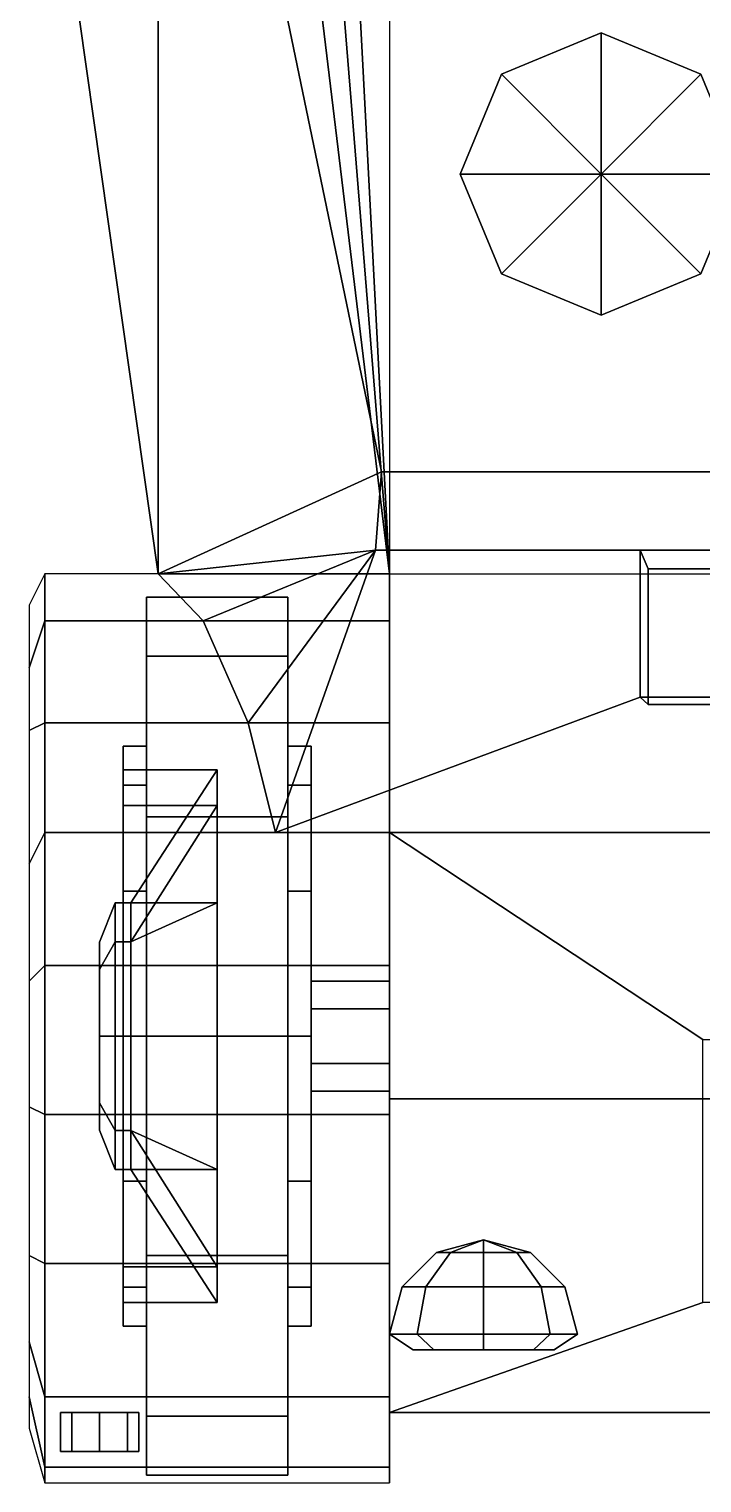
# Model space of a CAD drawing. Header units: millimetres. Extents: x -1.13 to 1.13, y -2.55 to 2.68.
# Drawn here: x -1.13 to -0.271, y -2.55 to -0.695 of the extents above; entities that cross this region are included whole.
import ezdxf

# ---------------------------------------------------------------- set-up
doc = ezdxf.new("R2010")
doc.units = ezdxf.units.MM
doc.layers.add('fenders', color=6, linetype='Continuous')
doc.layers.add('wheels', color=2, linetype='Continuous')

msp = doc.modelspace()

# ---------------------------------------------------------------- linework, layer by layer
for points in [[(-0.67, 1.4, 0.51), (-0.67, -1.39, 0.51), (-0.67, -1.39, 0.51), (-0.8142, 1.36, 0.72)], [(-0.67, -1.39, 0.51), (-0.67, -1.39, 0.51), (-0.7936, 0.13, 0.69), (-0.8142, 1.36, 0.72)], [(-0.67, -1.39, 0.51), (-0.67, -1.39, 0.51), (-0.7936, -0.37, 0.69), (-0.7936, 0.13, 0.69)], [(-1.13, -0.23, 1.18), (-0.9652, -1.39, 0.94), (-0.6804, -1.26, 1.71), (-0.9, -0.2, 1.71)], [(-0.9, -0.2, 1.71), (-0.6804, -1.26, 1.71), (0.6804, -1.26, 1.71), (0.9, -0.2, 1.71)], [(-0.9652, -0.37, 0.94), (-0.9652, -1.39, 0.94), (-1.13, -0.23, 1.18)], [(-0.9652, -0.37, 0.94), (-0.7936, -0.37, 0.69), (-0.67, -1.39, 0.51), (-0.9652, -1.39, 0.94)], [(-0.4, -0.7, 1.71), (-0.5273, -0.7527, 1.71), (-0.5273, -0.7527, 1.75), (-0.4, -0.7, 1.75)], [(-0.4, -0.7, 1.75), (-0.5273, -0.7527, 1.75), (-0.4, -0.88, 1.79)], [(-0.2727, -0.7527, 1.71), (-0.4, -0.7, 1.71), (-0.4, -0.7, 1.75), (-0.2727, -0.7527, 1.75)], [(-0.2727, -0.7527, 1.75), (-0.4, -0.7, 1.75), (-0.4, -0.88, 1.79)], [(-0.5273, -0.7527, 1.71), (-0.58, -0.88, 1.71), (-0.58, -0.88, 1.75), (-0.5273, -0.7527, 1.75)], [(-0.5273, -0.7527, 1.75), (-0.58, -0.88, 1.75), (-0.4, -0.88, 1.79)], [(-0.22, -0.88, 1.75), (-0.2727, -0.7527, 1.75), (-0.4, -0.88, 1.79)], [(-0.22, -0.88, 1.71), (-0.2727, -0.7527, 1.71), (-0.2727, -0.7527, 1.75), (-0.22, -0.88, 1.75)], [(-0.58, -0.88, 1.71), (-0.5273, -1.0073, 1.71), (-0.5273, -1.0073, 1.75), (-0.58, -0.88, 1.75)], [(-0.58, -0.88, 1.75), (-0.5273, -1.0073, 1.75), (-0.4, -0.88, 1.79)], [(-0.5273, -1.0073, 1.75), (-0.4, -1.06, 1.75), (-0.4, -0.88, 1.79)], [(-0.2727, -1.0073, 1.75), (-0.22, -0.88, 1.75), (-0.4, -0.88, 1.79)], [(-0.4, -1.06, 1.75), (-0.2727, -1.0073, 1.75), (-0.4, -0.88, 1.79)], [(-0.2727, -1.0073, 1.71), (-0.22, -0.88, 1.71), (-0.22, -0.88, 1.75), (-0.2727, -1.0073, 1.75)], [(-0.5273, -1.0073, 1.71), (-0.4, -1.06, 1.71), (-0.4, -1.06, 1.75), (-0.5273, -1.0073, 1.75)], [(-0.4, -1.06, 1.71), (-0.2727, -1.0073, 1.71), (-0.2727, -1.0073, 1.75), (-0.4, -1.06, 1.75)], [(-0.9652, -1.39, 0.94), (-0.6878, -1.36, 1.6637), (-0.6804, -1.26, 1.71)], [(-0.6804, -1.26, 1.71), (-0.6878, -1.36, 1.6637), (0.6878, -1.36, 1.6637), (0.6804, -1.26, 1.71)], [(-0.9077, -1.45, 1.09), (-0.6878, -1.36, 1.6637), (-0.9652, -1.39, 0.94)], [(-0.8502, -1.58, 1.24), (-0.6878, -1.36, 1.6637), (-0.9077, -1.45, 1.09)], [(-0.8157, -1.72, 1.33), (-0.6878, -1.36, 1.6637), (-0.8502, -1.58, 1.24)], [(-0.35, -1.5474, 1.49), (-0.35, -1.36, 1.6637), (-0.6878, -1.36, 1.6637), (-0.8157, -1.72, 1.33)], [(-0.01, -1.3839, 1.66), (0, -1.36, 1.6637), (-0.35, -1.36, 1.6637), (-0.34, -1.3839, 1.66)], [(-0.34, -1.5566, 1.5), (-0.34, -1.3839, 1.66), (-0.35, -1.36, 1.6637), (-0.35, -1.5474, 1.49)], [(-0.9652, -1.39, 0.94), (-0.67, -1.39, 0.51), (-0.67, -1.39, 0.51), (-0.67, -1.39, 0.94)], [(-0.9652, -1.39, 0.94), (-0.67, -1.39, 0.94), (-0.67, -1.45, 1.09), (-0.9077, -1.45, 1.09)], [(-0.67, -1.39, 0.94), (-0.67, -1.39, 0.51), (-0.67, -1.72, 1.33), (-0.67, -1.45, 1.09)], [(-0.67, -1.39, 0.51), (-0.67, -2.06, 0.51), (-0.67, -2.46, 1.05), (-0.67, -1.72, 1.33)], [(0.67, -1.39, 0.51), (0.67, -2.06, 0.51), (-0.67, -2.06, 0.51), (-0.67, -1.39, 0.51)], [(-0.01, -1.5566, 1.5), (-0.01, -1.3839, 1.66), (-0.34, -1.3839, 1.66), (-0.34, -1.5566, 1.5)], [(-0.9077, -1.45, 1.09), (-0.67, -1.45, 1.09), (-0.67, -1.58, 1.24), (-0.8502, -1.58, 1.24)], [(-0.67, -1.58, 1.24), (-0.67, -1.45, 1.09), (-0.67, -1.72, 1.33), (-0.67, -1.58, 1.24)], [(0.27, -1.72, 1.33), (0, -1.5474, 1.49), (-0.35, -1.5474, 1.49), (-0.8157, -1.72, 1.33)], [(0, -1.5474, 1.49), (-0.01, -1.5566, 1.5), (-0.34, -1.5566, 1.5), (-0.35, -1.5474, 1.49)], [(-0.8502, -1.58, 1.24), (-0.67, -1.58, 1.24), (-0.67, -1.72, 1.33), (-0.8157, -1.72, 1.33)], [(-0.67, -1.72, 1.33), (-0.67, -2.46, 1.05), (-0.27, -2.32, 1.103), (-0.27, -1.9843, 1.23)], [(-0.67, -1.72, 1.33), (-0.27, -1.9843, 1.23), (0.27, -1.9843, 1.23), (0.67, -1.72, 1.33)], [(-0.67, -1.945, 0.6106), (-0.67, -1.91, 0.55), (-0.77, -1.91, 0.55), (-0.77, -1.945, 0.6106)], [(-0.67, -1.91, 0.55), (-0.67, -1.945, 0.4894), (-0.77, -1.945, 0.4894), (-0.77, -1.91, 0.55)], [(-0.67, -2.015, 0.6106), (-0.67, -1.945, 0.6106), (-0.77, -1.945, 0.6106), (-0.77, -2.015, 0.6106)], [(-0.67, -1.945, 0.4894), (-0.67, -2.015, 0.4894), (-0.77, -2.015, 0.4894), (-0.77, -1.945, 0.4894)], [(-0.67, -2.05, 0.55), (-0.67, -2.015, 0.6106), (-0.77, -2.015, 0.6106), (-0.77, -2.05, 0.55)], [(-0.67, -2.015, 0.4894), (-0.67, -2.05, 0.55), (-0.77, -2.05, 0.55), (-0.77, -2.015, 0.4894)], [(-0.67, -2.46, 1.05), (-0.67, -2.06, 0.51), (0.67, -2.06, 0.51), (0.67, -2.46, 1.05)], [(-0.55, -2.24, 1.21), (-0.5924, -2.2561, 1.1676), (-0.61, -2.2561, 1.21), (-0.55, -2.24, 1.21)], [(-0.55, -2.24, 1.21), (-0.61, -2.2561, 1.21), (-0.5924, -2.2561, 1.2524), (-0.55, -2.24, 1.21)], [(-0.55, -2.24, 1.21), (-0.55, -2.2561, 1.15), (-0.5924, -2.2561, 1.1676), (-0.55, -2.24, 1.21)], [(-0.55, -2.24, 1.21), (-0.5924, -2.2561, 1.2524), (-0.55, -2.2561, 1.27), (-0.55, -2.24, 1.21)], [(-0.55, -2.24, 1.21), (-0.5076, -2.2561, 1.1676), (-0.55, -2.2561, 1.15), (-0.55, -2.24, 1.21)], [(-0.55, -2.24, 1.21), (-0.49, -2.2561, 1.21), (-0.5076, -2.2561, 1.1676), (-0.55, -2.24, 1.21)], [(-0.55, -2.24, 1.21), (-0.5076, -2.2561, 1.2524), (-0.49, -2.2561, 1.21), (-0.55, -2.24, 1.21)], [(-0.55, -2.24, 1.21), (-0.55, -2.2561, 1.27), (-0.5076, -2.2561, 1.2524), (-0.55, -2.24, 1.21)], [(-0.5924, -2.2561, 1.1676), (-0.6235, -2.3, 1.1365), (-0.6539, -2.3, 1.21), (-0.61, -2.2561, 1.21)], [(-0.61, -2.2561, 1.21), (-0.6539, -2.3, 1.21), (-0.6235, -2.3, 1.2835), (-0.5924, -2.2561, 1.2524)], [(-0.55, -2.2561, 1.15), (-0.55, -2.3, 1.1061), (-0.6235, -2.3, 1.1365), (-0.5924, -2.2561, 1.1676)], [(-0.5924, -2.2561, 1.2524), (-0.6235, -2.3, 1.2835), (-0.55, -2.3, 1.3139), (-0.55, -2.2561, 1.27)], [(-0.5076, -2.2561, 1.1676), (-0.4765, -2.3, 1.1365), (-0.55, -2.3, 1.1061), (-0.55, -2.2561, 1.15)], [(-0.55, -2.2561, 1.27), (-0.55, -2.3, 1.3139), (-0.4765, -2.3, 1.2835), (-0.5076, -2.2561, 1.2524)], [(-0.49, -2.2561, 1.21), (-0.4461, -2.3, 1.21), (-0.4765, -2.3, 1.1365), (-0.5076, -2.2561, 1.1676)], [(-0.5076, -2.2561, 1.2524), (-0.4765, -2.3, 1.2835), (-0.4461, -2.3, 1.21), (-0.49, -2.2561, 1.21)], [(-0.6235, -2.3, 1.1365), (-0.6349, -2.36, 1.1251), (-0.67, -2.36, 1.21), (-0.6539, -2.3, 1.21)], [(-0.6539, -2.3, 1.21), (-0.67, -2.36, 1.21), (-0.6349, -2.36, 1.2949), (-0.6235, -2.3, 1.2835)], [(-0.55, -2.3, 1.1061), (-0.55, -2.36, 1.09), (-0.6349, -2.36, 1.1251), (-0.6235, -2.3, 1.1365)], [(-0.6235, -2.3, 1.2835), (-0.6349, -2.36, 1.2949), (-0.55, -2.36, 1.33), (-0.55, -2.3, 1.3139)], [(-0.4765, -2.3, 1.1365), (-0.4651, -2.36, 1.1251), (-0.55, -2.36, 1.09), (-0.55, -2.3, 1.1061)], [(-0.55, -2.3, 1.3139), (-0.55, -2.36, 1.33), (-0.4651, -2.36, 1.2949), (-0.4765, -2.3, 1.2835)], [(-0.4461, -2.3, 1.21), (-0.43, -2.36, 1.21), (-0.4651, -2.36, 1.1251), (-0.4765, -2.3, 1.1365)], [(-0.4765, -2.3, 1.2835), (-0.4651, -2.36, 1.2949), (-0.43, -2.36, 1.21), (-0.4461, -2.3, 1.21)], [(-0.27, -2.32, 1.103), (-0.67, -2.46, 1.05), (0.67, -2.46, 1.05), (0.27, -2.32, 1.103)], [(-0.67, -2.36, 1.21), (-0.6349, -2.36, 1.1251), (-0.6136, -2.38, 1.1464), (-0.64, -2.38, 1.21)], [(-0.6349, -2.36, 1.2949), (-0.67, -2.36, 1.21), (-0.64, -2.38, 1.21), (-0.6136, -2.38, 1.2736)], [(-0.6349, -2.36, 1.1251), (-0.55, -2.36, 1.09), (-0.55, -2.38, 1.12), (-0.6136, -2.38, 1.1464)], [(-0.55, -2.36, 1.33), (-0.6349, -2.36, 1.2949), (-0.6136, -2.38, 1.2736), (-0.55, -2.38, 1.3)], [(-0.55, -2.36, 1.09), (-0.4651, -2.36, 1.1251), (-0.4864, -2.38, 1.1464), (-0.55, -2.38, 1.12)], [(-0.4651, -2.36, 1.2949), (-0.55, -2.36, 1.33), (-0.55, -2.38, 1.3), (-0.4864, -2.38, 1.2736)], [(-0.4651, -2.36, 1.1251), (-0.43, -2.36, 1.21), (-0.46, -2.38, 1.21), (-0.4864, -2.38, 1.1464)], [(-0.43, -2.36, 1.21), (-0.4651, -2.36, 1.2949), (-0.4864, -2.38, 1.2736), (-0.46, -2.38, 1.21)], [(-0.4864, -2.38, 1.2736), (-0.64, -2.38, 1.21), (-0.6136, -2.38, 1.1464), (-0.46, -2.38, 1.21)], [(-0.55, -2.38, 1.3), (-0.6136, -2.38, 1.2736), (-0.64, -2.38, 1.21), (-0.4864, -2.38, 1.2736)], [(-0.46, -2.38, 1.21), (-0.6136, -2.38, 1.1464), (-0.55, -2.38, 1.12), (-0.4864, -2.38, 1.1464)], [(-1.04, -2.46, 1.16), (-1.0754, -2.46, 1.1746), (-1.09, -2.46, 1.21), (-1.0046, -2.46, 1.1746)], [(-1.09, -2.46, 1.21), (-1.0754, -2.46, 1.2454), (-0.99, -2.46, 1.21), (-1.0046, -2.46, 1.1746)], [(-1.09, -2.46, 1.21), (-1.0754, -2.46, 1.1746), (-1.0754, -2.51, 1.1746), (-1.09, -2.51, 1.21)], [(-1.0754, -2.46, 1.2454), (-1.09, -2.46, 1.21), (-1.09, -2.51, 1.21), (-1.0754, -2.51, 1.2454)], [(-1.0046, -2.46, 1.2454), (-0.99, -2.46, 1.21), (-1.0754, -2.46, 1.2454), (-1.04, -2.46, 1.26)], [(-1.0754, -2.46, 1.1746), (-1.04, -2.46, 1.16), (-1.04, -2.51, 1.16), (-1.0754, -2.51, 1.1746)], [(-1.04, -2.46, 1.26), (-1.0754, -2.46, 1.2454), (-1.0754, -2.51, 1.2454), (-1.04, -2.51, 1.26)], [(-1.04, -2.46, 1.16), (-1.0046, -2.46, 1.1746), (-1.0046, -2.51, 1.1746), (-1.04, -2.51, 1.16)], [(-1.0046, -2.46, 1.2454), (-1.04, -2.46, 1.26), (-1.04, -2.51, 1.26), (-1.0046, -2.51, 1.2454)], [(-1.0046, -2.46, 1.1746), (-0.99, -2.46, 1.21), (-0.99, -2.51, 1.21), (-1.0046, -2.51, 1.1746)], [(-0.99, -2.46, 1.21), (-1.0046, -2.46, 1.2454), (-1.0046, -2.51, 1.2454), (-0.99, -2.51, 1.21)], [(-1.0754, -2.51, 1.2454), (-1.09, -2.51, 1.21), (-1.0046, -2.51, 1.2454), (-1.04, -2.51, 1.26)], [(-0.99, -2.51, 1.21), (-1.0046, -2.51, 1.2454), (-1.09, -2.51, 1.21), (-1.0754, -2.51, 1.1746)], [(-1.04, -2.51, 1.16), (-1.0046, -2.51, 1.1746), (-0.99, -2.51, 1.21), (-1.0754, -2.51, 1.1746)]]:
    msp.add_3dface(points)
at = {"layer": 'fenders'}
for points in [[(-1.13, -1.43, 0.93), (-1.13, -1.51, 1.07), (-1.11, -1.45, 1.09), (-1.11, -1.39, 0.94)], [(-1.11, -1.39, 0.94), (-1.11, -1.45, 1.09), (-0.67, -1.45, 1.09), (-0.67, -1.39, 0.94)], [(-1.13, -1.51, 1.07), (-1.13, -1.59, 1.16), (-1.11, -1.58, 1.24), (-1.11, -1.45, 1.09)], [(-1.11, -1.45, 1.09), (-1.11, -1.58, 1.24), (-0.67, -1.58, 1.24), (-0.67, -1.45, 1.09)], [(-1.13, -1.59, 1.16), (-1.13, -1.76, 1.26), (-1.11, -1.72, 1.33), (-1.11, -1.58, 1.24)], [(-1.11, -1.58, 1.24), (-1.11, -1.72, 1.33), (-0.67, -1.72, 1.33), (-0.67, -1.58, 1.24)], [(-1.13, -1.76, 1.26), (-1.13, -1.91, 1.3), (-1.11, -1.89, 1.39), (-1.11, -1.72, 1.33)], [(-1.11, -1.72, 1.33), (-1.11, -1.89, 1.39), (-0.67, -1.89, 1.39), (-0.67, -1.72, 1.33)], [(-0.67, -1.89, 1.39), (-0.67, -2.08, 1.39), (-0.67, -1.72, 1.33)], [(-0.67, -2.08, 1.39), (-0.67, -2.27, 1.32), (-0.67, -2.46, 1.05), (-0.67, -1.72, 1.33)], [(-1.13, -1.91, 1.3), (-1.13, -2.07, 1.3), (-1.11, -2.08, 1.39), (-1.11, -1.89, 1.39)], [(-1.11, -1.89, 1.39), (-1.11, -2.08, 1.39), (-0.67, -2.08, 1.39), (-0.67, -1.89, 1.39)], [(-1.13, -2.07, 1.3), (-1.13, -2.26, 1.23), (-1.11, -2.27, 1.32), (-1.11, -2.08, 1.39)], [(-1.11, -2.08, 1.39), (-1.11, -2.27, 1.32), (-0.67, -2.27, 1.32), (-0.67, -2.08, 1.39)], [(-1.13, -2.26, 1.23), (-1.13, -2.37, 1.16), (-1.11, -2.44, 1.19), (-1.11, -2.27, 1.32)], [(-1.11, -2.27, 1.32), (-1.11, -2.44, 1.19), (-0.67, -2.44, 1.19), (-0.67, -2.27, 1.32)], [(-0.67, -2.27, 1.32), (-0.67, -2.44, 1.19), (-0.67, -2.46, 1.05)], [(-1.13, -2.37, 1.16), (-1.13, -2.44, 1.07), (-1.11, -2.53, 1.06), (-1.11, -2.44, 1.19)], [(-1.13, -2.44, 1.07), (-1.13, -2.48, 1.01), (-1.11, -2.55, 0.99), (-1.11, -2.53, 1.06)], [(-1.11, -2.44, 1.19), (-1.11, -2.53, 1.06), (-0.67, -2.53, 1.06), (-0.67, -2.44, 1.19)], [(-0.67, -2.44, 1.19), (-0.67, -2.53, 1.06), (-0.67, -2.46, 1.05)], [(-0.67, -2.53, 1.06), (-0.67, -2.55, 0.99), (-0.67, -2.46, 1.05)], [(-1.11, -2.53, 1.06), (-1.11, -2.55, 0.99), (-0.67, -2.55, 0.99), (-0.67, -2.53, 1.06)]]:
    msp.add_3dface(points, dxfattribs=at)
at = {"layer": 'wheels'}
for points in [[(-0.98, -1.495, 0.83), (-0.98, -1.42, 0.55), (-0.98, -1.61, 0.55), (-0.98, -1.6596, 0.735)], [(-0.8, -1.495, 0.83), (-0.8, -1.42, 0.55), (-0.98, -1.42, 0.55), (-0.98, -1.495, 0.83)], [(-0.98, -1.42, 0.55), (-0.98, -1.495, 0.27), (-0.98, -1.6596, 0.365), (-0.98, -1.61, 0.55)], [(-0.8, -1.42, 0.55), (-0.8, -1.495, 0.27), (-0.98, -1.495, 0.27), (-0.98, -1.42, 0.55)], [(-0.8, -1.6596, 0.735), (-0.8, -1.61, 0.55), (-0.8, -1.42, 0.55), (-0.8, -1.495, 0.83)], [(-0.8, -1.61, 0.55), (-0.8, -1.6596, 0.365), (-0.8, -1.495, 0.27), (-0.8, -1.42, 0.55)], [(-0.98, -1.495, 0.27), (-0.98, -1.7, 0.065), (-0.98, -1.795, 0.2296), (-0.98, -1.6596, 0.365)], [(-0.8, -1.495, 0.27), (-0.8, -1.7, 0.065), (-0.98, -1.7, 0.065), (-0.98, -1.495, 0.27)], [(-0.98, -1.7, 1.035), (-0.98, -1.495, 0.83), (-0.98, -1.6596, 0.735), (-0.98, -1.795, 0.8704)], [(-0.8, -1.7, 1.035), (-0.8, -1.495, 0.83), (-0.98, -1.495, 0.83), (-0.98, -1.7, 1.035)], [(-0.8, -1.6596, 0.365), (-0.8, -1.795, 0.2296), (-0.8, -1.7, 0.065), (-0.8, -1.495, 0.27)], [(-0.8, -1.795, 0.8704), (-0.8, -1.6596, 0.735), (-0.8, -1.495, 0.83), (-0.8, -1.7, 1.035)], [(-1.01, -1.6596, 0.735), (-1.01, -1.61, 0.55), (-1.01, -1.64, 0.55), (-1.01, -1.6856, 0.72)], [(-0.98, -1.6596, 0.735), (-0.98, -1.61, 0.55), (-1.01, -1.61, 0.55), (-1.01, -1.6596, 0.735)], [(-1.01, -1.61, 0.55), (-1.01, -1.6596, 0.365), (-1.01, -1.6856, 0.38), (-1.01, -1.64, 0.55)], [(-0.98, -1.61, 0.55), (-0.98, -1.6596, 0.365), (-1.01, -1.6596, 0.365), (-1.01, -1.61, 0.55)], [(-0.77, -1.6596, 0.735), (-0.77, -1.61, 0.55), (-0.8, -1.61, 0.55), (-0.8, -1.6596, 0.735)], [(-0.77, -1.61, 0.55), (-0.77, -1.6596, 0.365), (-0.8, -1.6596, 0.365), (-0.8, -1.61, 0.55)], [(-0.77, -2.35, 0.55), (-0.77, -1.6596, 0.365), (-0.77, -1.61, 0.55), (-0.77, -2.3004, 0.735)], [(-0.77, -2.3004, 0.735), (-0.77, -1.61, 0.55), (-0.77, -1.6596, 0.735), (-0.77, -2.165, 0.8704)], [(-0.89, -1.64, 0.55), (-0.89, -1.6856, 0.72), (-1.01, -1.6856, 0.72), (-1.01, -1.64, 0.55)], [(-0.89, -1.6856, 0.38), (-0.89, -1.64, 0.55), (-1.01, -1.64, 0.55), (-1.01, -1.6856, 0.38)], [(-0.89, -1.6856, 0.72), (-0.89, -1.64, 0.55), (-1, -1.81, 0.55), (-1, -1.8598, 0.6702)], [(-0.89, -1.64, 0.55), (-0.89, -1.6856, 0.38), (-1, -1.8598, 0.4298), (-1, -1.81, 0.55)], [(-1.01, -1.6596, 0.365), (-1.01, -1.795, 0.2296), (-1.01, -1.81, 0.2556), (-1.01, -1.6856, 0.38)], [(-0.98, -1.6596, 0.365), (-0.98, -1.795, 0.2296), (-1.01, -1.795, 0.2296), (-1.01, -1.6596, 0.365)], [(-1.01, -1.795, 0.8704), (-1.01, -1.6596, 0.735), (-1.01, -1.6856, 0.72), (-1.01, -1.81, 0.8444)], [(-0.98, -1.795, 0.8704), (-0.98, -1.6596, 0.735), (-1.01, -1.6596, 0.735), (-1.01, -1.795, 0.8704)], [(-0.77, -1.6596, 0.365), (-0.77, -1.795, 0.2296), (-0.8, -1.795, 0.2296), (-0.8, -1.6596, 0.365)], [(-0.77, -1.795, 0.8704), (-0.77, -1.6596, 0.735), (-0.8, -1.6596, 0.735), (-0.8, -1.795, 0.8704)], [(-0.77, -2.3004, 0.365), (-0.77, -1.795, 0.2296), (-0.77, -1.6596, 0.365), (-0.77, -2.35, 0.55)], [(-0.77, -2.165, 0.8704), (-0.77, -1.6596, 0.735), (-0.77, -1.795, 0.8704), (-0.77, -1.98, 0.92)], [(-0.89, -1.81, 0.2556), (-0.89, -1.6856, 0.38), (-1.01, -1.6856, 0.38), (-1.01, -1.81, 0.2556)], [(-0.89, -1.6856, 0.72), (-0.89, -1.81, 0.8444), (-1.01, -1.81, 0.8444), (-1.01, -1.6856, 0.72)], [(-0.89, -1.6856, 0.38), (-0.89, -1.81, 0.2556), (-1, -1.8598, 0.4298)], [(-0.89, -1.81, 0.8444), (-0.89, -1.6856, 0.72), (-1, -1.8598, 0.6702)], [(-0.98, -1.7, 0.065), (-0.98, -1.98, -0.01), (-0.98, -1.98, 0.18), (-0.98, -1.795, 0.2296)], [(-0.8, -1.7, 0.065), (-0.8, -1.98, -0.01), (-0.98, -1.98, -0.01), (-0.98, -1.7, 0.065)], [(-0.98, -1.98, 1.11), (-0.98, -1.7, 1.035), (-0.98, -1.795, 0.8704), (-0.98, -1.98, 0.92)], [(-0.8, -1.98, 1.11), (-0.8, -1.7, 1.035), (-0.98, -1.7, 1.035), (-0.98, -1.98, 1.11)], [(-0.8, -1.795, 0.2296), (-0.8, -1.98, 0.18), (-0.8, -1.98, -0.01), (-0.8, -1.7, 0.065)], [(-0.8, -1.98, 0.92), (-0.8, -1.795, 0.8704), (-0.8, -1.7, 1.035), (-0.8, -1.98, 1.11)], [(-1.01, -1.795, 0.2296), (-1.01, -1.98, 0.18), (-1.01, -1.98, 0.21), (-1.01, -1.81, 0.2556)], [(-0.98, -1.795, 0.2296), (-0.98, -1.98, 0.18), (-1.01, -1.98, 0.18), (-1.01, -1.795, 0.2296)], [(-1.01, -1.98, 0.92), (-1.01, -1.795, 0.8704), (-1.01, -1.81, 0.8444), (-1.01, -1.98, 0.89)], [(-0.98, -1.98, 0.92), (-0.98, -1.795, 0.8704), (-1.01, -1.795, 0.8704), (-1.01, -1.98, 0.92)], [(-0.77, -1.795, 0.2296), (-0.77, -1.98, 0.18), (-0.8, -1.98, 0.18), (-0.8, -1.795, 0.2296)], [(-0.77, -1.98, 0.92), (-0.77, -1.795, 0.8704), (-0.8, -1.795, 0.8704), (-0.8, -1.98, 0.92)], [(-0.77, -2.165, 0.2296), (-0.77, -1.98, 0.18), (-0.77, -1.795, 0.2296), (-0.77, -2.3004, 0.365)], [(-1.02, -1.8598, 0.6702), (-1.02, -1.81, 0.55), (-1.04, -1.86, 0.55), (-1.04, -1.8951, 0.6349)], [(-1.02, -1.81, 0.55), (-1.02, -1.8598, 0.4298), (-1.04, -1.8951, 0.4651), (-1.04, -1.86, 0.55)], [(-1, -1.8598, 0.6702), (-1, -1.81, 0.55), (-1.02, -1.81, 0.55), (-1.02, -1.8598, 0.6702)], [(-1, -1.81, 0.55), (-1, -1.8598, 0.4298), (-1.02, -1.8598, 0.4298), (-1.02, -1.81, 0.55)], [(-0.89, -1.98, 0.21), (-0.89, -1.81, 0.2556), (-1.01, -1.81, 0.2556), (-1.01, -1.98, 0.21)], [(-0.89, -1.81, 0.8444), (-0.89, -1.98, 0.89), (-1.01, -1.98, 0.89), (-1.01, -1.81, 0.8444)], [(-0.89, -1.81, 0.2556), (-0.89, -1.98, 0.21), (-1, -1.98, 0.38), (-1, -1.8598, 0.4298)], [(-0.89, -1.98, 0.89), (-0.89, -1.81, 0.8444), (-1, -1.8598, 0.6702), (-1, -1.98, 0.72)], [(-1.02, -1.8598, 0.4298), (-1.02, -1.98, 0.38), (-1.04, -1.98, 0.43), (-1.04, -1.8951, 0.4651)], [(-1.02, -1.98, 0.72), (-1.02, -1.8598, 0.6702), (-1.04, -1.8951, 0.6349), (-1.04, -1.98, 0.67)], [(-1.04, -1.8951, 0.6349), (-1.04, -1.86, 0.55), (-1.04, -1.8951, 0.4651), (-1.04, -1.98, 0.67)], [(-1, -1.8598, 0.4298), (-1, -1.98, 0.38), (-1.02, -1.98, 0.38), (-1.02, -1.8598, 0.4298)], [(-1, -1.98, 0.72), (-1, -1.8598, 0.6702), (-1.02, -1.8598, 0.6702), (-1.02, -1.98, 0.72)], [(-1.04, -1.98, 0.67), (-1.04, -1.8951, 0.4651), (-1.04, -1.98, 0.43), (-1.04, -2.0649, 0.6349)], [(-1.04, -2.0649, 0.6349), (-1.04, -1.98, 0.43), (-1.04, -2.0649, 0.4651), (-1.04, -2.1, 0.55)], [(-1.02, -1.98, 0.38), (-1.02, -2.1002, 0.4298), (-1.04, -2.0649, 0.4651), (-1.04, -1.98, 0.43)], [(-1.02, -2.1002, 0.6702), (-1.02, -1.98, 0.72), (-1.04, -1.98, 0.67), (-1.04, -2.0649, 0.6349)], [(-1, -1.98, 0.38), (-1, -2.1002, 0.4298), (-1.02, -2.1002, 0.4298), (-1.02, -1.98, 0.38)], [(-1, -2.1002, 0.6702), (-1, -1.98, 0.72), (-1.02, -1.98, 0.72), (-1.02, -2.1002, 0.6702)], [(-1.01, -1.98, 0.18), (-1.01, -2.165, 0.2296), (-1.01, -2.15, 0.2556), (-1.01, -1.98, 0.21)], [(-0.89, -2.15, 0.2556), (-0.89, -1.98, 0.21), (-1.01, -1.98, 0.21), (-1.01, -2.15, 0.2556)], [(-0.98, -1.98, 0.18), (-0.98, -2.165, 0.2296), (-1.01, -2.165, 0.2296), (-1.01, -1.98, 0.18)], [(-1.01, -2.165, 0.8704), (-1.01, -1.98, 0.92), (-1.01, -1.98, 0.89), (-1.01, -2.15, 0.8444)], [(-0.98, -2.165, 0.8704), (-0.98, -1.98, 0.92), (-1.01, -1.98, 0.92), (-1.01, -2.165, 0.8704)], [(-0.89, -1.98, 0.89), (-0.89, -2.15, 0.8444), (-1.01, -2.15, 0.8444), (-1.01, -1.98, 0.89)], [(-0.89, -1.98, 0.21), (-0.89, -2.15, 0.2556), (-1, -2.1002, 0.4298), (-1, -1.98, 0.38)], [(-0.89, -2.15, 0.8444), (-0.89, -1.98, 0.89), (-1, -1.98, 0.72), (-1, -2.1002, 0.6702)], [(-0.98, -1.98, -0.01), (-0.98, -2.26, 0.065), (-0.98, -2.165, 0.2296), (-0.98, -1.98, 0.18)], [(-0.8, -1.98, -0.01), (-0.8, -2.26, 0.065), (-0.98, -2.26, 0.065), (-0.98, -1.98, -0.01)], [(-0.98, -2.26, 1.035), (-0.98, -1.98, 1.11), (-0.98, -1.98, 0.92), (-0.98, -2.165, 0.8704)], [(-0.8, -2.26, 1.035), (-0.8, -1.98, 1.11), (-0.98, -1.98, 1.11), (-0.98, -2.26, 1.035)], [(-0.8, -1.98, 0.18), (-0.8, -2.165, 0.2296), (-0.8, -2.26, 0.065), (-0.8, -1.98, -0.01)], [(-0.77, -1.98, 0.18), (-0.77, -2.165, 0.2296), (-0.8, -2.165, 0.2296), (-0.8, -1.98, 0.18)], [(-0.8, -2.165, 0.8704), (-0.8, -1.98, 0.92), (-0.8, -1.98, 1.11), (-0.8, -2.26, 1.035)], [(-0.77, -2.165, 0.8704), (-0.77, -1.98, 0.92), (-0.8, -1.98, 0.92), (-0.8, -2.165, 0.8704)], [(-1.02, -2.15, 0.55), (-1.02, -2.1002, 0.6702), (-1.04, -2.0649, 0.6349), (-1.04, -2.1, 0.55)], [(-1.02, -2.1002, 0.4298), (-1.02, -2.15, 0.55), (-1.04, -2.1, 0.55), (-1.04, -2.0649, 0.4651)], [(-1, -2.15, 0.55), (-1, -2.1002, 0.6702), (-1.02, -2.1002, 0.6702), (-1.02, -2.15, 0.55)], [(-1, -2.1002, 0.4298), (-1, -2.15, 0.55), (-1.02, -2.15, 0.55), (-1.02, -2.1002, 0.4298)], [(-0.89, -2.32, 0.55), (-0.89, -2.2744, 0.72), (-1, -2.1002, 0.6702), (-1, -2.15, 0.55)], [(-0.89, -2.15, 0.2556), (-0.89, -2.2744, 0.38), (-1, -2.1002, 0.4298)], [(-0.89, -2.2744, 0.38), (-0.89, -2.32, 0.55), (-1, -2.15, 0.55), (-1, -2.1002, 0.4298)], [(-0.89, -2.2744, 0.72), (-0.89, -2.15, 0.8444), (-1, -2.1002, 0.6702)], [(-1.01, -2.165, 0.2296), (-1.01, -2.3004, 0.365), (-1.01, -2.2744, 0.38), (-1.01, -2.15, 0.2556)], [(-0.89, -2.2744, 0.38), (-0.89, -2.15, 0.2556), (-1.01, -2.15, 0.2556), (-1.01, -2.2744, 0.38)], [(-1.01, -2.3004, 0.735), (-1.01, -2.165, 0.8704), (-1.01, -2.15, 0.8444), (-1.01, -2.2744, 0.72)], [(-0.89, -2.15, 0.8444), (-0.89, -2.2744, 0.72), (-1.01, -2.2744, 0.72), (-1.01, -2.15, 0.8444)], [(-0.98, -2.165, 0.2296), (-0.98, -2.3004, 0.365), (-1.01, -2.3004, 0.365), (-1.01, -2.165, 0.2296)], [(-0.98, -2.3004, 0.735), (-0.98, -2.165, 0.8704), (-1.01, -2.165, 0.8704), (-1.01, -2.3004, 0.735)], [(-0.98, -2.26, 0.065), (-0.98, -2.465, 0.27), (-0.98, -2.3004, 0.365), (-0.98, -2.165, 0.2296)], [(-0.98, -2.465, 0.83), (-0.98, -2.26, 1.035), (-0.98, -2.165, 0.8704), (-0.98, -2.3004, 0.735)], [(-0.77, -2.165, 0.2296), (-0.77, -2.3004, 0.365), (-0.8, -2.3004, 0.365), (-0.8, -2.165, 0.2296)], [(-0.8, -2.165, 0.2296), (-0.8, -2.3004, 0.365), (-0.8, -2.465, 0.27), (-0.8, -2.26, 0.065)], [(-0.8, -2.3004, 0.735), (-0.8, -2.165, 0.8704), (-0.8, -2.26, 1.035), (-0.8, -2.465, 0.83)], [(-0.77, -2.3004, 0.735), (-0.77, -2.165, 0.8704), (-0.8, -2.165, 0.8704), (-0.8, -2.3004, 0.735)], [(-0.8, -2.26, 0.065), (-0.8, -2.465, 0.27), (-0.98, -2.465, 0.27), (-0.98, -2.26, 0.065)], [(-0.8, -2.465, 0.83), (-0.8, -2.26, 1.035), (-0.98, -2.26, 1.035), (-0.98, -2.465, 0.83)], [(-1.01, -2.35, 0.55), (-1.01, -2.3004, 0.735), (-1.01, -2.2744, 0.72), (-1.01, -2.32, 0.55)], [(-0.89, -2.2744, 0.72), (-0.89, -2.32, 0.55), (-1.01, -2.32, 0.55), (-1.01, -2.2744, 0.72)], [(-1.01, -2.3004, 0.365), (-1.01, -2.35, 0.55), (-1.01, -2.32, 0.55), (-1.01, -2.2744, 0.38)], [(-0.89, -2.32, 0.55), (-0.89, -2.2744, 0.38), (-1.01, -2.2744, 0.38), (-1.01, -2.32, 0.55)], [(-0.98, -2.35, 0.55), (-0.98, -2.3004, 0.735), (-1.01, -2.3004, 0.735), (-1.01, -2.35, 0.55)], [(-0.98, -2.3004, 0.365), (-0.98, -2.35, 0.55), (-1.01, -2.35, 0.55), (-1.01, -2.3004, 0.365)], [(-0.98, -2.54, 0.55), (-0.98, -2.465, 0.83), (-0.98, -2.3004, 0.735), (-0.98, -2.35, 0.55)], [(-0.98, -2.465, 0.27), (-0.98, -2.54, 0.55), (-0.98, -2.35, 0.55), (-0.98, -2.3004, 0.365)], [(-0.8, -2.35, 0.55), (-0.8, -2.3004, 0.735), (-0.8, -2.465, 0.83), (-0.8, -2.54, 0.55)], [(-0.77, -2.35, 0.55), (-0.77, -2.3004, 0.735), (-0.8, -2.3004, 0.735), (-0.8, -2.35, 0.55)], [(-0.77, -2.3004, 0.365), (-0.77, -2.35, 0.55), (-0.8, -2.35, 0.55), (-0.8, -2.3004, 0.365)], [(-0.8, -2.3004, 0.365), (-0.8, -2.35, 0.55), (-0.8, -2.54, 0.55), (-0.8, -2.465, 0.27)], [(-0.8, -2.54, 0.55), (-0.8, -2.465, 0.83), (-0.98, -2.465, 0.83), (-0.98, -2.54, 0.55)], [(-0.8, -2.465, 0.27), (-0.8, -2.54, 0.55), (-0.98, -2.54, 0.55), (-0.98, -2.465, 0.27)]]:
    msp.add_3dface(points, dxfattribs=at)

doc.saveas('drawing.dxf')
